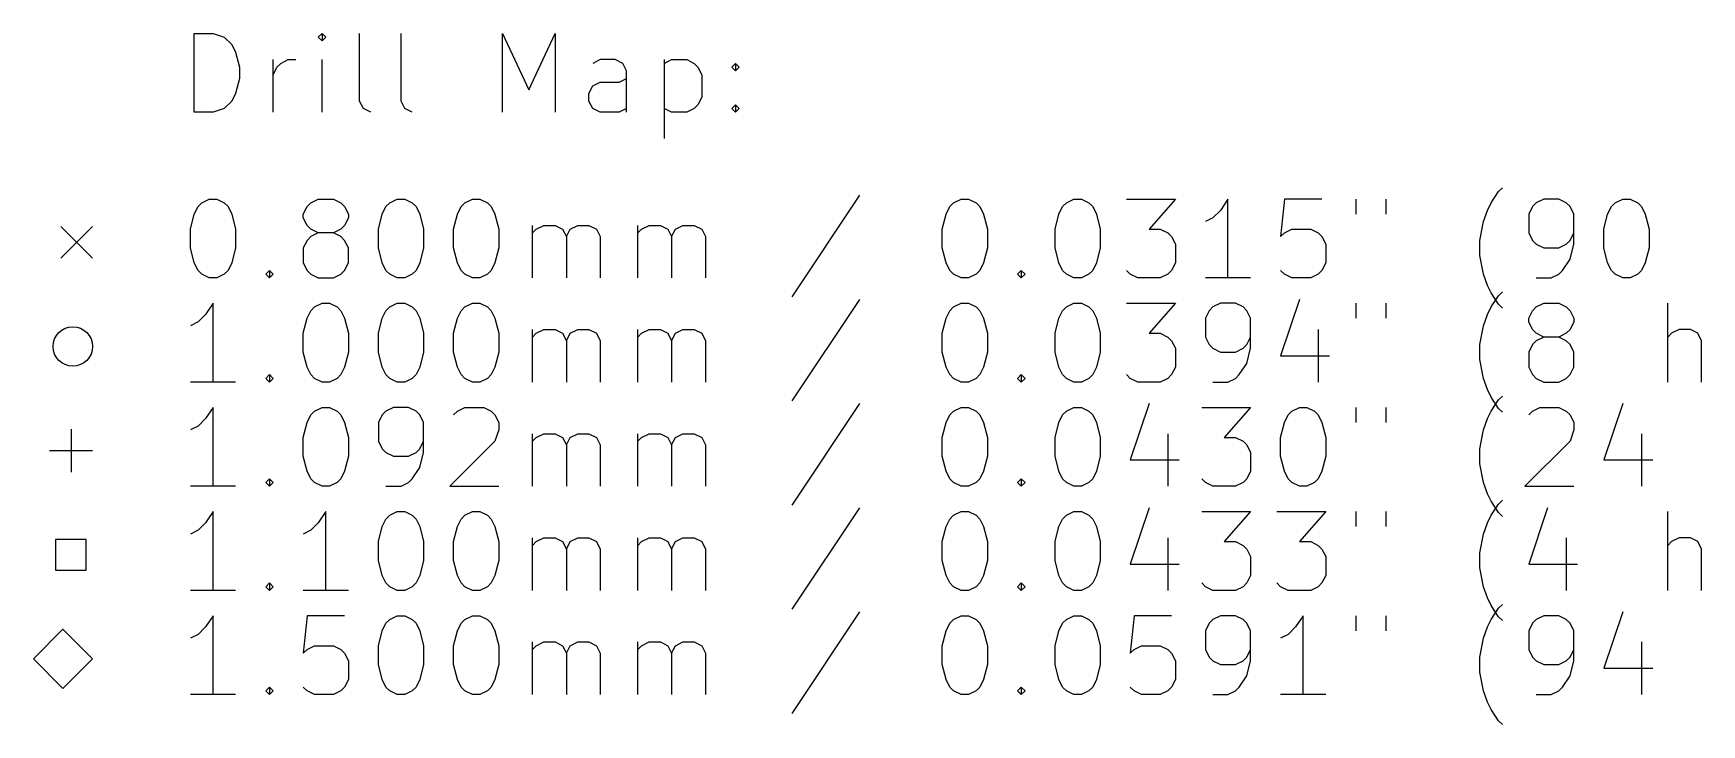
# Model space of a CAD drawing. Extents: x 52 to 383, y -191 to -68.
# Drawn here: x 52.14 to 94.4, y -191.11 to -173.59 of the extents above; entities that cross this region are included whole.
import ezdxf

# ---------------------------------------------------------------- set-up
doc = ezdxf.new("R2010")
doc.units = 0
doc.layers.add('BLACK', color=7, linetype='CONTINUOUS')

msp = doc.modelspace()

# ---------------------------------------------------------------- linework, layer by layer
at = {"layer": 'BLACK', "linetype": 'CONTINUOUS'}
for p, q in [((56.2135, -175.591), (56.2135, -173.591)), ((56.2135, -173.591), (56.6897, -173.591)), ((56.6897, -173.591), (56.9754, -173.686)), ((56.9754, -173.686), (57.1659, -173.877)), ((59.4516, -173.591), (59.3564, -173.686)), ((59.3564, -173.686), (59.4516, -173.782)), ((59.5469, -173.686), (59.4516, -173.591)), ((59.4516, -173.591), (59.4516, -173.782)), ((59.4516, -173.782), (59.5469, -173.686)), ((60.404, -175.306), (60.404, -173.591)), ((61.4516, -175.306), (61.4516, -173.591)), ((64.0231, -175.591), (64.0231, -173.591)), ((64.0231, -173.591), (64.6897, -175.02)), ((64.6897, -175.02), (65.3564, -173.591)), ((65.3564, -173.591), (65.3564, -175.591)), ((57.1659, -173.877), (57.2612, -174.067)), ((57.2612, -174.067), (57.3564, -174.448)), ((57.3564, -174.448), (57.3564, -174.734)), ((58.2135, -175.591), (58.2135, -174.258)), ((58.2135, -174.639), (58.3088, -174.448)), ((58.3088, -174.448), (58.404, -174.353)), ((58.404, -174.353), (58.5945, -174.258)), ((58.5945, -174.258), (58.785, -174.258)), ((59.4516, -175.591), (59.4516, -174.258)), ((66.4993, -174.258), (66.3088, -174.353)), ((66.8802, -174.258), (66.4993, -174.258)), ((67.0707, -174.353), (66.8802, -174.258)), ((67.1659, -174.544), (67.0707, -174.353)), ((67.1659, -175.591), (67.1659, -174.544)), ((68.1183, -174.258), (68.1183, -176.258)), ((68.1183, -174.353), (68.3088, -174.258)), ((68.3088, -174.258), (68.6897, -174.258)), ((68.6897, -174.258), (68.8802, -174.353)), ((68.8802, -174.353), (68.9754, -174.448)), ((68.9754, -174.448), (69.0707, -174.639)), ((69.8326, -174.448), (69.9278, -174.353)), ((69.9278, -174.544), (69.8326, -174.448)), ((69.9278, -174.353), (70.0231, -174.448)), ((69.9278, -174.353), (69.9278, -174.544)), ((70.0231, -174.448), (69.9278, -174.544)), ((57.3564, -174.734), (57.2612, -175.115)), ((66.2135, -175.115), (66.3088, -174.925)), ((66.3088, -174.925), (66.4993, -174.829)), ((66.4993, -174.829), (66.9754, -174.829)), ((66.9754, -174.829), (67.1659, -174.734)), ((69.0707, -174.639), (69.0707, -175.21)), ((57.1659, -175.306), (56.9754, -175.496)), ((57.2612, -175.115), (57.1659, -175.306)), ((60.4993, -175.496), (60.404, -175.306)), ((61.5469, -175.496), (61.4516, -175.306)), ((66.2135, -175.306), (66.2135, -175.115)), ((66.3088, -175.496), (66.2135, -175.306)), ((68.9754, -175.401), (68.8802, -175.496)), ((69.0707, -175.21), (68.9754, -175.401)), ((69.8326, -175.496), (69.9278, -175.401)), ((69.9278, -175.401), (70.0231, -175.496)), ((69.9278, -175.401), (69.9278, -175.591)), ((56.6897, -175.591), (56.2135, -175.591)), ((56.9754, -175.496), (56.6897, -175.591)), ((60.6897, -175.591), (60.4993, -175.496)), ((61.7373, -175.591), (61.5469, -175.496)), ((66.4993, -175.591), (66.3088, -175.496)), ((66.9754, -175.591), (66.4993, -175.591)), ((67.1659, -175.496), (66.9754, -175.591)), ((68.3088, -175.591), (68.1183, -175.496)), ((68.6897, -175.591), (68.3088, -175.591)), ((68.8802, -175.496), (68.6897, -175.591)), ((69.9278, -175.591), (69.8326, -175.496)), ((70.0231, -175.496), (69.9278, -175.591)), ((89.2612, -177.601), (89.3564, -177.506)), ((56.3088, -177.982), (56.404, -177.886)), ((56.404, -177.886), (56.5945, -177.791)), ((56.5945, -177.791), (56.785, -177.791)), ((56.785, -177.791), (56.9754, -177.886)), ((56.9754, -177.886), (57.0707, -177.982)), ((59.0707, -177.982), (59.1659, -177.886)), ((59.1659, -177.886), (59.3564, -177.791)), ((59.3564, -177.791), (59.7373, -177.791)), ((59.7373, -177.791), (59.9278, -177.886)), ((59.9278, -177.886), (60.0231, -177.982)), ((61.0707, -177.982), (61.1659, -177.886)), ((61.1659, -177.886), (61.3564, -177.791)), ((61.3564, -177.791), (61.5469, -177.791)), ((61.5469, -177.791), (61.7373, -177.886)), ((61.7373, -177.886), (61.8326, -177.982)), ((62.9754, -177.982), (63.0707, -177.886)), ((63.0707, -177.886), (63.2612, -177.791)), ((63.2612, -177.791), (63.4516, -177.791)), ((63.4516, -177.791), (63.6421, -177.886)), ((63.6421, -177.886), (63.7373, -177.982)), ((73.0707, -177.696), (71.3564, -180.267)), ((75.3564, -177.982), (75.4516, -177.886)), ((75.4516, -177.886), (75.6421, -177.791)), ((75.6421, -177.791), (75.8326, -177.791)), ((75.8326, -177.791), (76.0231, -177.886)), ((76.0231, -177.886), (76.1183, -177.982)), ((78.2135, -177.982), (78.3088, -177.886)), ((78.3088, -177.886), (78.4993, -177.791)), ((78.4993, -177.791), (78.6897, -177.791)), ((78.6897, -177.791), (78.8802, -177.886)), ((78.8802, -177.886), (78.9754, -177.982)), ((79.8326, -177.791), (81.0707, -177.791)), ((81.0707, -177.791), (80.404, -178.553)), ((82.404, -177.791), (82.2135, -178.077)), ((82.404, -179.791), (82.404, -177.791)), ((83.8326, -177.791), (83.7373, -178.744)), ((84.785, -177.791), (83.8326, -177.791)), ((85.6421, -177.791), (85.6421, -178.172)), ((86.404, -177.791), (86.404, -178.172)), ((88.9754, -178.077), (89.0707, -177.886)), ((89.0707, -177.886), (89.2612, -177.601)), ((90.2135, -177.886), (90.1183, -177.982)), ((90.404, -177.791), (90.2135, -177.886)), ((90.785, -177.791), (90.404, -177.791)), ((90.9754, -177.886), (90.785, -177.791)), ((91.0707, -177.982), (90.9754, -177.886)), ((92.1183, -177.982), (92.2135, -177.886)), ((92.2135, -177.886), (92.404, -177.791)), ((92.404, -177.791), (92.5945, -177.791)), ((92.5945, -177.791), (92.785, -177.886)), ((92.785, -177.886), (92.8802, -177.982)), ((56.1183, -178.553), (56.2135, -178.172)), ((56.2135, -178.172), (56.3088, -177.982)), ((57.0707, -177.982), (57.1659, -178.172)), ((57.1659, -178.172), (57.2612, -178.553)), ((58.9754, -178.172), (59.0707, -177.982)), ((58.9754, -178.267), (58.9754, -178.172)), ((59.0707, -178.458), (58.9754, -178.267)), ((60.0231, -177.982), (60.1183, -178.172)), ((60.1183, -178.267), (60.0231, -178.458)), ((60.1183, -178.172), (60.1183, -178.267)), ((60.8802, -178.553), (60.9754, -178.172)), ((60.9754, -178.172), (61.0707, -177.982)), ((61.8326, -177.982), (61.9278, -178.172)), ((61.9278, -178.172), (62.0231, -178.553)), ((62.785, -178.553), (62.8802, -178.172)), ((62.8802, -178.172), (62.9754, -177.982)), ((63.7373, -177.982), (63.8326, -178.172)), ((63.8326, -178.172), (63.9278, -178.553)), ((75.1659, -178.553), (75.2612, -178.172)), ((75.2612, -178.172), (75.3564, -177.982)), ((76.1183, -177.982), (76.2135, -178.172)), ((76.2135, -178.172), (76.3088, -178.553)), ((78.0231, -178.553), (78.1183, -178.172)), ((78.1183, -178.172), (78.2135, -177.982)), ((78.9754, -177.982), (79.0707, -178.172)), ((79.0707, -178.172), (79.1659, -178.553)), ((82.0231, -178.267), (81.8326, -178.363)), ((82.2135, -178.077), (82.0231, -178.267)), ((88.785, -178.839), (88.8802, -178.363)), ((88.8802, -178.363), (88.9754, -178.077)), ((90.1183, -177.982), (90.0231, -178.172)), ((90.0231, -178.172), (90.0231, -178.648)), ((91.1659, -178.172), (91.0707, -177.982)), ((91.1659, -178.934), (91.1659, -178.172)), ((91.9278, -178.553), (92.0231, -178.172)), ((92.0231, -178.172), (92.1183, -177.982)), ((92.8802, -177.982), (92.9754, -178.172)), ((92.9754, -178.172), (93.0707, -178.553)), ((52.8374, -178.486), (53.6373, -179.286)), ((53.6373, -178.486), (52.8374, -179.286)), ((56.1183, -179.029), (56.1183, -178.553)), ((57.2612, -178.553), (57.2612, -179.029)), ((59.1659, -178.553), (59.0707, -178.458)), ((59.1659, -178.744), (59.0707, -178.839)), ((59.3564, -178.648), (59.1659, -178.553)), ((59.3564, -178.648), (59.1659, -178.744)), ((59.7373, -178.648), (59.3564, -178.648)), ((59.9278, -178.553), (59.7373, -178.648)), ((59.9278, -178.744), (59.7373, -178.648)), ((60.0231, -178.458), (59.9278, -178.553)), ((60.0231, -178.839), (59.9278, -178.744)), ((60.8802, -179.029), (60.8802, -178.553)), ((62.0231, -178.553), (62.0231, -179.029)), ((62.785, -179.029), (62.785, -178.553)), ((63.9278, -178.553), (63.9278, -179.029)), ((64.785, -179.791), (64.785, -178.458)), ((64.785, -178.648), (64.8802, -178.553)), ((64.8802, -178.553), (65.0707, -178.458)), ((65.0707, -178.458), (65.3564, -178.458)), ((65.3564, -178.458), (65.5469, -178.553)), ((65.5469, -178.553), (65.6421, -178.744)), ((65.6421, -178.744), (65.7373, -178.553)), ((65.6421, -178.744), (65.6421, -179.791)), ((65.7373, -178.553), (65.9278, -178.458)), ((65.9278, -178.458), (66.2135, -178.458)), ((66.2135, -178.458), (66.404, -178.553)), ((66.404, -178.553), (66.4993, -178.744)), ((66.4993, -178.744), (66.4993, -179.791)), ((67.4516, -179.791), (67.4516, -178.458)), ((67.4516, -178.648), (67.5469, -178.553)), ((67.5469, -178.553), (67.7373, -178.458)), ((67.7373, -178.458), (68.0231, -178.458)), ((68.0231, -178.458), (68.2135, -178.553)), ((68.2135, -178.553), (68.3088, -178.744)), ((68.3088, -178.744), (68.404, -178.553)), ((68.3088, -178.744), (68.3088, -179.791)), ((68.404, -178.553), (68.5945, -178.458)), ((68.5945, -178.458), (68.8802, -178.458)), ((68.8802, -178.458), (69.0707, -178.553)), ((69.0707, -178.553), (69.1659, -178.744)), ((69.1659, -178.744), (69.1659, -179.791)), ((75.1659, -179.029), (75.1659, -178.553)), ((76.3088, -178.553), (76.3088, -179.029)), ((78.0231, -179.029), (78.0231, -178.553)), ((79.1659, -178.553), (79.1659, -179.029)), ((80.404, -178.553), (80.6897, -178.553)), ((80.6897, -178.553), (80.8802, -178.648)), ((80.8802, -178.648), (80.9754, -178.744)), ((80.9754, -178.744), (81.0707, -178.934)), ((83.7373, -178.744), (83.8326, -178.648)), ((83.8326, -178.648), (84.0231, -178.553)), ((84.0231, -178.553), (84.4993, -178.553)), ((84.4993, -178.553), (84.6897, -178.648)), ((84.6897, -178.648), (84.785, -178.744)), ((84.785, -178.744), (84.8802, -178.934)), ((90.0231, -178.648), (90.1183, -178.839)), ((91.0707, -178.839), (91.1659, -178.648)), ((91.9278, -179.029), (91.9278, -178.553)), ((93.0707, -178.553), (93.0707, -179.029)), ((56.2135, -179.41), (56.1183, -179.029)), ((57.2612, -179.029), (57.1659, -179.41)), ((59.0707, -178.839), (58.9754, -179.029)), ((58.9754, -179.029), (58.9754, -179.41)), ((60.1183, -179.029), (60.0231, -178.839)), ((60.1183, -179.41), (60.1183, -179.029)), ((60.9754, -179.41), (60.8802, -179.029)), ((62.0231, -179.029), (61.9278, -179.41)), ((62.8802, -179.41), (62.785, -179.029)), ((63.9278, -179.029), (63.8326, -179.41)), ((75.2612, -179.41), (75.1659, -179.029)), ((76.3088, -179.029), (76.2135, -179.41)), ((78.1183, -179.41), (78.0231, -179.029)), ((79.1659, -179.029), (79.0707, -179.41)), ((81.0707, -178.934), (81.0707, -179.41)), ((84.8802, -178.934), (84.8802, -179.41)), ((88.785, -179.22), (88.785, -178.839)), ((90.1183, -178.839), (90.2135, -178.934)), ((90.2135, -178.934), (90.404, -179.029)), ((90.404, -179.029), (90.785, -179.029)), ((90.785, -179.029), (90.9754, -178.934)), ((90.9754, -178.934), (91.0707, -178.839)), ((91.0707, -179.315), (91.1659, -178.934)), ((92.0231, -179.41), (91.9278, -179.029)), ((93.0707, -179.029), (92.9754, -179.41)), ((56.3088, -179.601), (56.2135, -179.41)), ((56.404, -179.696), (56.3088, -179.601)), ((57.0707, -179.601), (56.9754, -179.696)), ((57.1659, -179.41), (57.0707, -179.601)), ((58.0231, -179.696), (58.1183, -179.601)), ((58.1183, -179.601), (58.2135, -179.696)), ((58.1183, -179.601), (58.1183, -179.791)), ((58.9754, -179.41), (59.0707, -179.601)), ((59.0707, -179.601), (59.1659, -179.696)), ((59.9278, -179.696), (60.0231, -179.601)), ((60.0231, -179.601), (60.1183, -179.41)), ((61.0707, -179.601), (60.9754, -179.41)), ((61.1659, -179.696), (61.0707, -179.601)), ((61.8326, -179.601), (61.7373, -179.696)), ((61.9278, -179.41), (61.8326, -179.601)), ((62.9754, -179.601), (62.8802, -179.41)), ((63.0707, -179.696), (62.9754, -179.601)), ((63.7373, -179.601), (63.6421, -179.696)), ((63.8326, -179.41), (63.7373, -179.601)), ((75.3564, -179.601), (75.2612, -179.41)), ((75.4516, -179.696), (75.3564, -179.601)), ((76.1183, -179.601), (76.0231, -179.696)), ((76.2135, -179.41), (76.1183, -179.601)), ((77.0707, -179.696), (77.1659, -179.601)), ((77.1659, -179.601), (77.2612, -179.696)), ((77.1659, -179.601), (77.1659, -179.791)), ((78.2135, -179.601), (78.1183, -179.41)), ((78.3088, -179.696), (78.2135, -179.601)), ((78.9754, -179.601), (78.8802, -179.696)), ((79.0707, -179.41), (78.9754, -179.601)), ((79.9278, -179.696), (79.8326, -179.601)), ((80.9754, -179.601), (80.8802, -179.696)), ((81.0707, -179.41), (80.9754, -179.601)), ((83.8326, -179.696), (83.7373, -179.601)), ((84.785, -179.601), (84.6897, -179.696)), ((84.8802, -179.41), (84.785, -179.601)), ((88.8802, -179.696), (88.785, -179.22)), ((90.785, -179.696), (90.8802, -179.601)), ((90.8802, -179.601), (91.0707, -179.315)), ((92.1183, -179.601), (92.0231, -179.41)), ((92.2135, -179.696), (92.1183, -179.601)), ((92.8802, -179.601), (92.785, -179.696)), ((92.9754, -179.41), (92.8802, -179.601)), ((56.5945, -179.791), (56.404, -179.696)), ((56.785, -179.791), (56.5945, -179.791)), ((56.9754, -179.696), (56.785, -179.791)), ((58.1183, -179.791), (58.0231, -179.696)), ((58.2135, -179.696), (58.1183, -179.791)), ((59.1659, -179.696), (59.3564, -179.791)), ((59.3564, -179.791), (59.7373, -179.791)), ((59.7373, -179.791), (59.9278, -179.696)), ((61.3564, -179.791), (61.1659, -179.696)), ((61.5469, -179.791), (61.3564, -179.791)), ((61.7373, -179.696), (61.5469, -179.791)), ((63.2612, -179.791), (63.0707, -179.696)), ((63.4516, -179.791), (63.2612, -179.791)), ((63.6421, -179.696), (63.4516, -179.791)), ((75.6421, -179.791), (75.4516, -179.696)), ((75.8326, -179.791), (75.6421, -179.791)), ((76.0231, -179.696), (75.8326, -179.791)), ((77.1659, -179.791), (77.0707, -179.696)), ((77.2612, -179.696), (77.1659, -179.791)), ((78.4993, -179.791), (78.3088, -179.696)), ((78.6897, -179.791), (78.4993, -179.791)), ((78.8802, -179.696), (78.6897, -179.791)), ((80.1183, -179.791), (79.9278, -179.696)), ((80.6897, -179.791), (80.1183, -179.791)), ((80.8802, -179.696), (80.6897, -179.791)), ((82.9754, -179.791), (81.8326, -179.791)), ((84.0231, -179.791), (83.8326, -179.696)), ((84.4993, -179.791), (84.0231, -179.791)), ((84.6897, -179.696), (84.4993, -179.791)), ((88.9754, -179.982), (88.8802, -179.696)), ((89.0707, -180.172), (88.9754, -179.982)), ((90.2135, -179.791), (90.5945, -179.791)), ((90.5945, -179.791), (90.785, -179.696)), ((92.404, -179.791), (92.2135, -179.696)), ((92.5945, -179.791), (92.404, -179.791)), ((92.785, -179.696), (92.5945, -179.791)), ((56.6897, -180.431), (56.4993, -180.717)), ((56.6897, -182.431), (56.6897, -180.431)), ((59.2612, -180.526), (59.4516, -180.431)), ((59.4516, -180.431), (59.6421, -180.431)), ((59.6421, -180.431), (59.8326, -180.526)), ((61.1659, -180.526), (61.3564, -180.431)), ((61.3564, -180.431), (61.5469, -180.431)), ((61.5469, -180.431), (61.7373, -180.526)), ((63.0707, -180.526), (63.2612, -180.431)), ((63.2612, -180.431), (63.4516, -180.431)), ((63.4516, -180.431), (63.6421, -180.526)), ((73.0707, -180.336), (71.3564, -182.907)), ((75.4516, -180.526), (75.6421, -180.431)), ((75.6421, -180.431), (75.8326, -180.431)), ((75.8326, -180.431), (76.0231, -180.526)), ((78.3088, -180.526), (78.4993, -180.431)), ((78.4993, -180.431), (78.6897, -180.431)), ((78.6897, -180.431), (78.8802, -180.526)), ((79.8326, -180.431), (81.0707, -180.431)), ((81.0707, -180.431), (80.404, -181.193)), ((82.2135, -180.431), (82.0231, -180.526)), ((82.5945, -180.431), (82.2135, -180.431)), ((82.785, -180.526), (82.5945, -180.431)), ((84.2135, -180.336), (83.7373, -181.765)), ((85.6421, -180.431), (85.6421, -180.812)), ((86.404, -180.431), (86.404, -180.812)), ((89.2612, -180.458), (89.0707, -180.172)), ((89.0707, -180.526), (89.2612, -180.241)), ((89.2612, -180.241), (89.3564, -180.146)), ((89.3564, -180.553), (89.2612, -180.458)), ((90.2135, -180.526), (90.404, -180.431)), ((90.404, -180.431), (90.785, -180.431)), ((90.785, -180.431), (90.9754, -180.526)), ((93.5469, -182.431), (93.5469, -180.431)), ((56.4993, -180.717), (56.3088, -180.907)), ((58.9754, -181.193), (59.0707, -180.812)), ((59.0707, -180.812), (59.1659, -180.622)), ((59.1659, -180.622), (59.2612, -180.526)), ((59.8326, -180.526), (59.9278, -180.622)), ((59.9278, -180.622), (60.0231, -180.812)), ((60.0231, -180.812), (60.1183, -181.193)), ((60.8802, -181.193), (60.9754, -180.812)), ((60.9754, -180.812), (61.0707, -180.622)), ((61.0707, -180.622), (61.1659, -180.526)), ((61.7373, -180.526), (61.8326, -180.622)), ((61.8326, -180.622), (61.9278, -180.812)), ((61.9278, -180.812), (62.0231, -181.193)), ((62.785, -181.193), (62.8802, -180.812)), ((62.8802, -180.812), (62.9754, -180.622)), ((62.9754, -180.622), (63.0707, -180.526)), ((63.6421, -180.526), (63.7373, -180.622)), ((63.7373, -180.622), (63.8326, -180.812)), ((63.8326, -180.812), (63.9278, -181.193)), ((75.1659, -181.193), (75.2612, -180.812)), ((75.2612, -180.812), (75.3564, -180.622)), ((75.3564, -180.622), (75.4516, -180.526)), ((76.0231, -180.526), (76.1183, -180.622)), ((76.1183, -180.622), (76.2135, -180.812)), ((76.2135, -180.812), (76.3088, -181.193)), ((78.0231, -181.193), (78.1183, -180.812)), ((78.1183, -180.812), (78.2135, -180.622)), ((78.2135, -180.622), (78.3088, -180.526)), ((78.8802, -180.526), (78.9754, -180.622)), ((78.9754, -180.622), (79.0707, -180.812)), ((79.0707, -180.812), (79.1659, -181.193)), ((81.9278, -180.622), (81.8326, -180.812)), ((81.8326, -180.812), (81.8326, -181.288)), ((82.0231, -180.526), (81.9278, -180.622)), ((82.8802, -180.622), (82.785, -180.526)), ((82.9754, -180.812), (82.8802, -180.622)), ((82.9754, -181.574), (82.9754, -180.812)), ((88.8802, -181.003), (88.9754, -180.717)), ((88.9754, -180.717), (89.0707, -180.526)), ((90.0231, -180.812), (90.1183, -180.622)), ((90.0231, -180.907), (90.0231, -180.812)), ((90.1183, -180.622), (90.2135, -180.526)), ((90.9754, -180.526), (91.0707, -180.622)), ((91.0707, -180.622), (91.1659, -180.812)), ((91.1659, -180.812), (91.1659, -180.907)), ((56.3088, -180.907), (56.1183, -181.003)), ((58.9754, -181.669), (58.9754, -181.193)), ((60.1183, -181.193), (60.1183, -181.669)), ((60.8802, -181.669), (60.8802, -181.193)), ((62.0231, -181.193), (62.0231, -181.669)), ((62.785, -181.669), (62.785, -181.193)), ((63.9278, -181.193), (63.9278, -181.669)), ((64.785, -182.431), (64.785, -181.098)), ((64.785, -181.288), (64.8802, -181.193)), ((64.8802, -181.193), (65.0707, -181.098)), ((65.0707, -181.098), (65.3564, -181.098)), ((65.3564, -181.098), (65.5469, -181.193)), ((65.5469, -181.193), (65.6421, -181.384)), ((65.6421, -181.384), (65.7373, -181.193)), ((65.7373, -181.193), (65.9278, -181.098)), ((65.9278, -181.098), (66.2135, -181.098)), ((66.2135, -181.098), (66.404, -181.193)), ((66.404, -181.193), (66.4993, -181.384)), ((67.4516, -182.431), (67.4516, -181.098)), ((67.4516, -181.288), (67.5469, -181.193)), ((67.5469, -181.193), (67.7373, -181.098)), ((67.7373, -181.098), (68.0231, -181.098)), ((68.0231, -181.098), (68.2135, -181.193)), ((68.2135, -181.193), (68.3088, -181.384)), ((68.3088, -181.384), (68.404, -181.193)), ((68.404, -181.193), (68.5945, -181.098)), ((68.5945, -181.098), (68.8802, -181.098)), ((68.8802, -181.098), (69.0707, -181.193)), ((69.0707, -181.193), (69.1659, -181.384)), ((75.1659, -181.669), (75.1659, -181.193)), ((76.3088, -181.193), (76.3088, -181.669)), ((78.0231, -181.669), (78.0231, -181.193)), ((79.1659, -181.193), (79.1659, -181.669)), ((80.404, -181.193), (80.6897, -181.193)), ((80.6897, -181.193), (80.8802, -181.288)), ((80.8802, -181.288), (80.9754, -181.384)), ((81.8326, -181.288), (81.9278, -181.479)), ((82.8802, -181.479), (82.9754, -181.288)), ((84.6897, -181.098), (84.6897, -182.431)), ((88.785, -181.479), (88.8802, -181.003)), ((90.1183, -181.098), (90.0231, -180.907)), ((90.2135, -181.193), (90.1183, -181.098)), ((90.404, -181.288), (90.2135, -181.193)), ((90.404, -181.288), (90.2135, -181.384)), ((90.785, -181.288), (90.404, -181.288)), ((90.9754, -181.193), (90.785, -181.288)), ((90.9754, -181.384), (90.785, -181.288)), ((91.0707, -181.098), (90.9754, -181.193)), ((91.1659, -180.907), (91.0707, -181.098)), ((93.6421, -181.193), (93.5469, -181.288)), ((93.8326, -181.098), (93.6421, -181.193)), ((94.1183, -181.098), (93.8326, -181.098)), ((94.3088, -181.193), (94.1183, -181.098)), ((94.404, -181.384), (94.3088, -181.193)), ((59.0707, -182.05), (58.9754, -181.669)), ((60.1183, -181.669), (60.0231, -182.05)), ((60.9754, -182.05), (60.8802, -181.669)), ((62.0231, -181.669), (61.9278, -182.05)), ((62.8802, -182.05), (62.785, -181.669)), ((63.9278, -181.669), (63.8326, -182.05)), ((65.6421, -181.384), (65.6421, -182.431)), ((66.4993, -181.384), (66.4993, -182.431)), ((68.3088, -181.384), (68.3088, -182.431)), ((69.1659, -181.384), (69.1659, -182.431)), ((75.2612, -182.05), (75.1659, -181.669)), ((76.3088, -181.669), (76.2135, -182.05)), ((78.1183, -182.05), (78.0231, -181.669)), ((79.1659, -181.669), (79.0707, -182.05)), ((80.9754, -181.384), (81.0707, -181.574)), ((81.0707, -181.574), (81.0707, -182.05)), ((81.9278, -181.479), (82.0231, -181.574)), ((82.0231, -181.574), (82.2135, -181.669)), ((82.2135, -181.669), (82.5945, -181.669)), ((82.5945, -181.669), (82.785, -181.574)), ((82.785, -181.574), (82.8802, -181.479)), ((82.8802, -181.955), (82.9754, -181.574)), ((88.785, -181.86), (88.785, -181.479)), ((90.1183, -181.479), (90.0231, -181.669)), ((90.0231, -181.669), (90.0231, -182.05)), ((90.2135, -181.384), (90.1183, -181.479)), ((91.0707, -181.479), (90.9754, -181.384)), ((91.1659, -181.669), (91.0707, -181.479)), ((91.1659, -182.05), (91.1659, -181.669)), ((94.404, -182.431), (94.404, -181.384)), ((59.1659, -182.241), (59.0707, -182.05)), ((60.0231, -182.05), (59.9278, -182.241)), ((61.0707, -182.241), (60.9754, -182.05)), ((61.9278, -182.05), (61.8326, -182.241)), ((62.9754, -182.241), (62.8802, -182.05)), ((63.8326, -182.05), (63.7373, -182.241)), ((75.3564, -182.241), (75.2612, -182.05)), ((76.2135, -182.05), (76.1183, -182.241)), ((78.2135, -182.241), (78.1183, -182.05)), ((79.0707, -182.05), (78.9754, -182.241)), ((81.0707, -182.05), (80.9754, -182.241)), ((82.6897, -182.241), (82.8802, -181.955)), ((83.7373, -181.765), (84.9754, -181.765)), ((88.8802, -182.336), (88.785, -181.86)), ((90.0231, -182.05), (90.1183, -182.241)), ((91.0707, -182.241), (91.1659, -182.05)), ((57.2612, -182.431), (56.1183, -182.431)), ((58.0231, -182.336), (58.1183, -182.241)), ((58.1183, -182.431), (58.0231, -182.336)), ((58.1183, -182.241), (58.2135, -182.336)), ((58.1183, -182.241), (58.1183, -182.431)), ((58.2135, -182.336), (58.1183, -182.431)), ((59.2612, -182.336), (59.1659, -182.241)), ((59.4516, -182.431), (59.2612, -182.336)), ((59.6421, -182.431), (59.4516, -182.431)), ((59.8326, -182.336), (59.6421, -182.431)), ((59.9278, -182.241), (59.8326, -182.336)), ((61.1659, -182.336), (61.0707, -182.241)), ((61.3564, -182.431), (61.1659, -182.336)), ((61.5469, -182.431), (61.3564, -182.431)), ((61.7373, -182.336), (61.5469, -182.431)), ((61.8326, -182.241), (61.7373, -182.336)), ((63.0707, -182.336), (62.9754, -182.241)), ((63.2612, -182.431), (63.0707, -182.336)), ((63.4516, -182.431), (63.2612, -182.431)), ((63.6421, -182.336), (63.4516, -182.431)), ((63.7373, -182.241), (63.6421, -182.336)), ((75.4516, -182.336), (75.3564, -182.241)), ((75.6421, -182.431), (75.4516, -182.336)), ((75.8326, -182.431), (75.6421, -182.431)), ((76.0231, -182.336), (75.8326, -182.431)), ((76.1183, -182.241), (76.0231, -182.336)), ((77.0707, -182.336), (77.1659, -182.241)), ((77.1659, -182.431), (77.0707, -182.336)), ((77.1659, -182.241), (77.2612, -182.336)), ((77.1659, -182.241), (77.1659, -182.431)), ((77.2612, -182.336), (77.1659, -182.431)), ((78.3088, -182.336), (78.2135, -182.241)), ((78.4993, -182.431), (78.3088, -182.336)), ((78.6897, -182.431), (78.4993, -182.431)), ((78.8802, -182.336), (78.6897, -182.431)), ((78.9754, -182.241), (78.8802, -182.336)), ((79.9278, -182.336), (79.8326, -182.241)), ((80.1183, -182.431), (79.9278, -182.336)), ((80.6897, -182.431), (80.1183, -182.431)), ((80.8802, -182.336), (80.6897, -182.431)), ((80.9754, -182.241), (80.8802, -182.336)), ((82.0231, -182.431), (82.404, -182.431)), ((82.404, -182.431), (82.5945, -182.336)), ((82.5945, -182.336), (82.6897, -182.241)), ((88.9754, -182.622), (88.8802, -182.336)), ((90.1183, -182.241), (90.2135, -182.336)), ((90.2135, -182.336), (90.404, -182.431)), ((90.404, -182.431), (90.785, -182.431)), ((90.785, -182.431), (90.9754, -182.336)), ((90.9754, -182.336), (91.0707, -182.241)), ((73.0707, -182.976), (71.3564, -185.547)), ((80.404, -182.976), (79.9278, -184.405)), ((89.0707, -182.812), (88.9754, -182.622)), ((89.2612, -183.098), (89.0707, -182.812)), ((89.0707, -183.166), (89.2612, -182.881)), ((89.2612, -182.881), (89.3564, -182.786)), ((92.404, -182.976), (91.9278, -184.405)), ((56.4993, -183.357), (56.3088, -183.547)), ((56.6897, -183.071), (56.4993, -183.357)), ((56.6897, -185.071), (56.6897, -183.071)), ((59.0707, -183.452), (59.1659, -183.262)), ((59.1659, -183.262), (59.2612, -183.166)), ((59.2612, -183.166), (59.4516, -183.071)), ((59.4516, -183.071), (59.6421, -183.071)), ((59.6421, -183.071), (59.8326, -183.166)), ((59.8326, -183.166), (59.9278, -183.262)), ((59.9278, -183.262), (60.0231, -183.452)), ((60.9754, -183.262), (60.8802, -183.452)), ((61.0707, -183.166), (60.9754, -183.262)), ((61.2612, -183.071), (61.0707, -183.166)), ((61.6421, -183.071), (61.2612, -183.071)), ((61.8326, -183.166), (61.6421, -183.071)), ((61.9278, -183.262), (61.8326, -183.166)), ((62.0231, -183.452), (61.9278, -183.262)), ((62.785, -183.262), (62.8802, -183.166)), ((62.8802, -183.166), (63.0707, -183.071)), ((63.0707, -183.071), (63.5469, -183.071)), ((63.5469, -183.071), (63.7373, -183.166)), ((63.7373, -183.166), (63.8326, -183.262)), ((63.8326, -183.262), (63.9278, -183.452)), ((75.2612, -183.452), (75.3564, -183.262)), ((75.3564, -183.262), (75.4516, -183.166)), ((75.4516, -183.166), (75.6421, -183.071)), ((75.6421, -183.071), (75.8326, -183.071)), ((75.8326, -183.071), (76.0231, -183.166)), ((76.0231, -183.166), (76.1183, -183.262)), ((76.1183, -183.262), (76.2135, -183.452)), ((78.1183, -183.452), (78.2135, -183.262)), ((78.2135, -183.262), (78.3088, -183.166)), ((78.3088, -183.166), (78.4993, -183.071)), ((78.4993, -183.071), (78.6897, -183.071)), ((78.6897, -183.071), (78.8802, -183.166)), ((78.8802, -183.166), (78.9754, -183.262)), ((78.9754, -183.262), (79.0707, -183.452)), ((81.7373, -183.071), (82.9754, -183.071)), ((82.9754, -183.071), (82.3088, -183.833)), ((83.8326, -183.452), (83.9278, -183.262)), ((83.9278, -183.262), (84.0231, -183.166)), ((84.0231, -183.166), (84.2135, -183.071)), ((84.2135, -183.071), (84.404, -183.071)), ((84.404, -183.071), (84.5945, -183.166)), ((84.5945, -183.166), (84.6897, -183.262)), ((84.6897, -183.262), (84.785, -183.452)), ((85.6421, -183.071), (85.6421, -183.452)), ((86.404, -183.071), (86.404, -183.452)), ((88.8802, -183.643), (88.9754, -183.357)), ((88.9754, -183.357), (89.0707, -183.166)), ((89.3564, -183.193), (89.2612, -183.098)), ((90.0231, -183.262), (90.1183, -183.166)), ((90.1183, -183.166), (90.3088, -183.071)), ((90.3088, -183.071), (90.785, -183.071)), ((90.785, -183.071), (90.9754, -183.166)), ((90.9754, -183.166), (91.0707, -183.262)), ((91.0707, -183.262), (91.1659, -183.452)), ((53.0912, -183.62), (53.0912, -184.713)), ((56.3088, -183.547), (56.1183, -183.643)), ((58.9754, -183.833), (59.0707, -183.452)), ((58.9754, -184.309), (58.9754, -183.833)), ((60.0231, -183.452), (60.1183, -183.833)), ((60.1183, -183.833), (60.1183, -184.309)), ((60.8802, -183.452), (60.8802, -183.928)), ((62.0231, -184.214), (62.0231, -183.452)), ((63.9278, -183.643), (63.8326, -183.928)), ((63.9278, -183.452), (63.9278, -183.643)), ((64.785, -185.071), (64.785, -183.738)), ((64.785, -183.928), (64.8802, -183.833)), ((64.8802, -183.833), (65.0707, -183.738)), ((65.0707, -183.738), (65.3564, -183.738)), ((65.3564, -183.738), (65.5469, -183.833)), ((65.5469, -183.833), (65.6421, -184.024)), ((65.6421, -184.024), (65.7373, -183.833)), ((65.7373, -183.833), (65.9278, -183.738)), ((65.9278, -183.738), (66.2135, -183.738)), ((66.2135, -183.738), (66.404, -183.833)), ((66.404, -183.833), (66.4993, -184.024)), ((67.4516, -185.071), (67.4516, -183.738)), ((67.4516, -183.928), (67.5469, -183.833)), ((67.5469, -183.833), (67.7373, -183.738)), ((67.7373, -183.738), (68.0231, -183.738)), ((68.0231, -183.738), (68.2135, -183.833)), ((68.2135, -183.833), (68.3088, -184.024)), ((68.3088, -184.024), (68.404, -183.833)), ((68.404, -183.833), (68.5945, -183.738)), ((68.5945, -183.738), (68.8802, -183.738)), ((68.8802, -183.738), (69.0707, -183.833)), ((69.0707, -183.833), (69.1659, -184.024)), ((75.1659, -183.833), (75.2612, -183.452)), ((75.1659, -184.309), (75.1659, -183.833)), ((76.2135, -183.452), (76.3088, -183.833)), ((76.3088, -183.833), (76.3088, -184.309)), ((78.0231, -183.833), (78.1183, -183.452)), ((78.0231, -184.309), (78.0231, -183.833)), ((79.0707, -183.452), (79.1659, -183.833)), ((79.1659, -183.833), (79.1659, -184.309)), ((80.8802, -183.738), (80.8802, -185.071)), ((82.3088, -183.833), (82.5945, -183.833)), ((82.5945, -183.833), (82.785, -183.928)), ((83.7373, -183.833), (83.8326, -183.452)), ((83.7373, -184.309), (83.7373, -183.833)), ((84.785, -183.452), (84.8802, -183.833)), ((84.8802, -183.833), (84.8802, -184.309)), ((88.785, -184.119), (88.8802, -183.643)), ((91.1659, -183.643), (91.0707, -183.928)), ((91.1659, -183.452), (91.1659, -183.643)), ((92.8802, -183.738), (92.8802, -185.071)), ((52.5451, -184.166), (53.6373, -184.166)), ((60.8802, -183.928), (60.9754, -184.119)), ((60.9754, -184.119), (61.0707, -184.214)), ((61.0707, -184.214), (61.2612, -184.309)), ((61.6421, -184.309), (61.8326, -184.214)), ((61.8326, -184.214), (61.9278, -184.119)), ((61.9278, -184.119), (62.0231, -183.928)), ((61.9278, -184.595), (62.0231, -184.214)), ((63.8326, -183.928), (62.6897, -185.071)), ((65.6421, -184.024), (65.6421, -185.071)), ((66.4993, -184.024), (66.4993, -185.071)), ((68.3088, -184.024), (68.3088, -185.071)), ((69.1659, -184.024), (69.1659, -185.071)), ((82.785, -183.928), (82.8802, -184.024)), ((82.8802, -184.024), (82.9754, -184.214)), ((82.9754, -184.214), (82.9754, -184.69)), ((88.785, -184.5), (88.785, -184.119)), ((91.0707, -183.928), (89.9278, -185.071)), ((59.0707, -184.69), (58.9754, -184.309)), ((59.1659, -184.881), (59.0707, -184.69)), ((60.0231, -184.69), (59.9278, -184.881)), ((60.1183, -184.309), (60.0231, -184.69)), ((61.2612, -184.309), (61.6421, -184.309)), ((61.7373, -184.881), (61.9278, -184.595)), ((75.2612, -184.69), (75.1659, -184.309)), ((75.3564, -184.881), (75.2612, -184.69)), ((76.2135, -184.69), (76.1183, -184.881)), ((76.3088, -184.309), (76.2135, -184.69)), ((78.1183, -184.69), (78.0231, -184.309)), ((78.2135, -184.881), (78.1183, -184.69)), ((79.0707, -184.69), (78.9754, -184.881)), ((79.1659, -184.309), (79.0707, -184.69)), ((79.9278, -184.405), (81.1659, -184.405)), ((82.9754, -184.69), (82.8802, -184.881)), ((83.8326, -184.69), (83.7373, -184.309)), ((83.9278, -184.881), (83.8326, -184.69)), ((84.785, -184.69), (84.6897, -184.881)), ((84.8802, -184.309), (84.785, -184.69)), ((88.8802, -184.976), (88.785, -184.5)), ((91.9278, -184.405), (93.1659, -184.405)), ((57.2612, -185.071), (56.1183, -185.071)), ((58.0231, -184.976), (58.1183, -184.881)), ((58.1183, -185.071), (58.0231, -184.976)), ((58.1183, -184.881), (58.2135, -184.976)), ((58.1183, -184.881), (58.1183, -185.071)), ((58.2135, -184.976), (58.1183, -185.071)), ((59.2612, -184.976), (59.1659, -184.881)), ((59.4516, -185.071), (59.2612, -184.976)), ((59.6421, -185.071), (59.4516, -185.071)), ((59.8326, -184.976), (59.6421, -185.071)), ((59.9278, -184.881), (59.8326, -184.976)), ((61.0707, -185.071), (61.4516, -185.071)), ((61.4516, -185.071), (61.6421, -184.976)), ((61.6421, -184.976), (61.7373, -184.881)), ((62.6897, -185.071), (63.9278, -185.071)), ((75.4516, -184.976), (75.3564, -184.881)), ((75.6421, -185.071), (75.4516, -184.976)), ((75.8326, -185.071), (75.6421, -185.071)), ((76.0231, -184.976), (75.8326, -185.071)), ((76.1183, -184.881), (76.0231, -184.976)), ((77.0707, -184.976), (77.1659, -184.881)), ((77.1659, -185.071), (77.0707, -184.976)), ((77.1659, -184.881), (77.2612, -184.976)), ((77.1659, -184.881), (77.1659, -185.071)), ((77.2612, -184.976), (77.1659, -185.071)), ((78.3088, -184.976), (78.2135, -184.881)), ((78.4993, -185.071), (78.3088, -184.976)), ((78.6897, -185.071), (78.4993, -185.071)), ((78.8802, -184.976), (78.6897, -185.071)), ((78.9754, -184.881), (78.8802, -184.976)), ((81.8326, -184.976), (81.7373, -184.881)), ((82.0231, -185.071), (81.8326, -184.976)), ((82.5945, -185.071), (82.0231, -185.071)), ((82.785, -184.976), (82.5945, -185.071)), ((82.8802, -184.881), (82.785, -184.976)), ((84.0231, -184.976), (83.9278, -184.881)), ((84.2135, -185.071), (84.0231, -184.976)), ((84.404, -185.071), (84.2135, -185.071)), ((84.5945, -184.976), (84.404, -185.071)), ((84.6897, -184.881), (84.5945, -184.976)), ((88.9754, -185.262), (88.8802, -184.976)), ((89.9278, -185.071), (91.1659, -185.071)), ((89.0707, -185.452), (88.9754, -185.262)), ((89.2612, -185.738), (89.0707, -185.452)), ((89.0707, -185.806), (89.2612, -185.521)), ((89.2612, -185.521), (89.3564, -185.426)), ((56.6897, -185.711), (56.4993, -185.997)), ((56.6897, -187.711), (56.6897, -185.711)), ((59.5469, -185.711), (59.3564, -185.997)), ((59.5469, -187.711), (59.5469, -185.711)), ((60.9754, -186.092), (61.0707, -185.902)), ((61.0707, -185.902), (61.1659, -185.806)), ((61.1659, -185.806), (61.3564, -185.711)), ((61.3564, -185.711), (61.5469, -185.711)), ((61.5469, -185.711), (61.7373, -185.806)), ((61.7373, -185.806), (61.8326, -185.902)), ((61.8326, -185.902), (61.9278, -186.092)), ((62.8802, -186.092), (62.9754, -185.902)), ((62.9754, -185.902), (63.0707, -185.806)), ((63.0707, -185.806), (63.2612, -185.711)), ((63.2612, -185.711), (63.4516, -185.711)), ((63.4516, -185.711), (63.6421, -185.806)), ((63.6421, -185.806), (63.7373, -185.902)), ((63.7373, -185.902), (63.8326, -186.092)), ((73.0707, -185.616), (71.3564, -188.187)), ((75.2612, -186.092), (75.3564, -185.902)), ((75.3564, -185.902), (75.4516, -185.806)), ((75.4516, -185.806), (75.6421, -185.711)), ((75.6421, -185.711), (75.8326, -185.711)), ((75.8326, -185.711), (76.0231, -185.806)), ((76.0231, -185.806), (76.1183, -185.902)), ((76.1183, -185.902), (76.2135, -186.092)), ((78.1183, -186.092), (78.2135, -185.902)), ((78.2135, -185.902), (78.3088, -185.806)), ((78.3088, -185.806), (78.4993, -185.711)), ((78.4993, -185.711), (78.6897, -185.711)), ((78.6897, -185.711), (78.8802, -185.806)), ((78.8802, -185.806), (78.9754, -185.902)), ((78.9754, -185.902), (79.0707, -186.092)), ((80.404, -185.616), (79.9278, -187.045)), ((81.7373, -185.711), (82.9754, -185.711)), ((82.9754, -185.711), (82.3088, -186.473)), ((83.6421, -185.711), (84.8802, -185.711)), ((84.8802, -185.711), (84.2135, -186.473)), ((85.6421, -185.711), (85.6421, -186.092)), ((86.404, -185.711), (86.404, -186.092)), ((88.9754, -185.997), (89.0707, -185.806)), ((89.3564, -185.833), (89.2612, -185.738)), ((90.4993, -185.616), (90.0231, -187.045)), ((93.5469, -187.711), (93.5469, -185.711)), ((56.3088, -186.187), (56.1183, -186.283)), ((56.4993, -185.997), (56.3088, -186.187)), ((59.1659, -186.187), (58.9754, -186.283)), ((59.3564, -185.997), (59.1659, -186.187)), ((60.8802, -186.473), (60.9754, -186.092)), ((61.9278, -186.092), (62.0231, -186.473)), ((62.785, -186.473), (62.8802, -186.092)), ((63.8326, -186.092), (63.9278, -186.473)), ((64.785, -187.711), (64.785, -186.378)), ((64.8802, -186.473), (65.0707, -186.378)), ((65.0707, -186.378), (65.3564, -186.378)), ((65.3564, -186.378), (65.5469, -186.473)), ((65.7373, -186.473), (65.9278, -186.378)), ((65.9278, -186.378), (66.2135, -186.378)), ((66.2135, -186.378), (66.404, -186.473)), ((67.4516, -187.711), (67.4516, -186.378)), ((67.5469, -186.473), (67.7373, -186.378)), ((67.7373, -186.378), (68.0231, -186.378)), ((68.0231, -186.378), (68.2135, -186.473)), ((68.404, -186.473), (68.5945, -186.378)), ((68.5945, -186.378), (68.8802, -186.378)), ((68.8802, -186.378), (69.0707, -186.473)), ((75.1659, -186.473), (75.2612, -186.092)), ((76.2135, -186.092), (76.3088, -186.473)), ((78.0231, -186.473), (78.1183, -186.092)), ((79.0707, -186.092), (79.1659, -186.473)), ((80.8802, -186.378), (80.8802, -187.711)), ((88.785, -186.759), (88.8802, -186.283)), ((88.8802, -186.283), (88.9754, -185.997)), ((90.9754, -186.378), (90.9754, -187.711)), ((93.8326, -186.378), (93.6421, -186.473)), ((94.1183, -186.378), (93.8326, -186.378)), ((94.3088, -186.473), (94.1183, -186.378)), ((53.4763, -186.418), (52.6984, -186.418)), ((52.6984, -186.418), (52.6984, -187.195)), ((53.4763, -187.195), (53.4763, -186.418)), ((60.8802, -186.949), (60.8802, -186.473)), ((62.0231, -186.473), (62.0231, -186.949)), ((62.785, -186.949), (62.785, -186.473)), ((63.9278, -186.473), (63.9278, -186.949)), ((64.785, -186.568), (64.8802, -186.473)), ((65.5469, -186.473), (65.6421, -186.664)), ((65.6421, -186.664), (65.7373, -186.473)), ((65.6421, -186.664), (65.6421, -187.711)), ((66.404, -186.473), (66.4993, -186.664)), ((66.4993, -186.664), (66.4993, -187.711)), ((67.4516, -186.568), (67.5469, -186.473)), ((68.2135, -186.473), (68.3088, -186.664)), ((68.3088, -186.664), (68.404, -186.473)), ((68.3088, -186.664), (68.3088, -187.711)), ((69.0707, -186.473), (69.1659, -186.664)), ((69.1659, -186.664), (69.1659, -187.711)), ((75.1659, -186.949), (75.1659, -186.473)), ((76.3088, -186.473), (76.3088, -186.949)), ((78.0231, -186.949), (78.0231, -186.473)), ((79.1659, -186.473), (79.1659, -186.949)), ((82.3088, -186.473), (82.5945, -186.473)), ((82.5945, -186.473), (82.785, -186.568)), ((82.785, -186.568), (82.8802, -186.664)), ((82.8802, -186.664), (82.9754, -186.854)), ((84.2135, -186.473), (84.4993, -186.473)), ((84.4993, -186.473), (84.6897, -186.568)), ((84.6897, -186.568), (84.785, -186.664)), ((84.785, -186.664), (84.8802, -186.854)), ((88.785, -187.14), (88.785, -186.759)), ((93.6421, -186.473), (93.5469, -186.568)), ((94.404, -186.664), (94.3088, -186.473)), ((94.404, -187.711), (94.404, -186.664)), ((52.6984, -187.195), (53.4763, -187.195)), ((60.9754, -187.33), (60.8802, -186.949)), ((62.0231, -186.949), (61.9278, -187.33)), ((62.8802, -187.33), (62.785, -186.949)), ((63.9278, -186.949), (63.8326, -187.33)), ((75.2612, -187.33), (75.1659, -186.949)), ((76.3088, -186.949), (76.2135, -187.33)), ((78.1183, -187.33), (78.0231, -186.949)), ((79.1659, -186.949), (79.0707, -187.33)), ((79.9278, -187.045), (81.1659, -187.045)), ((82.9754, -186.854), (82.9754, -187.33)), ((84.8802, -186.854), (84.8802, -187.33)), ((88.8802, -187.616), (88.785, -187.14)), ((90.0231, -187.045), (91.2612, -187.045)), ((58.0231, -187.616), (58.1183, -187.521)), ((58.1183, -187.711), (58.0231, -187.616)), ((58.1183, -187.521), (58.2135, -187.616)), ((58.1183, -187.521), (58.1183, -187.711)), ((58.2135, -187.616), (58.1183, -187.711)), ((61.0707, -187.521), (60.9754, -187.33)), ((61.1659, -187.616), (61.0707, -187.521)), ((61.3564, -187.711), (61.1659, -187.616)), ((61.7373, -187.616), (61.5469, -187.711)), ((61.8326, -187.521), (61.7373, -187.616)), ((61.9278, -187.33), (61.8326, -187.521)), ((62.9754, -187.521), (62.8802, -187.33)), ((63.0707, -187.616), (62.9754, -187.521)), ((63.2612, -187.711), (63.0707, -187.616)), ((63.6421, -187.616), (63.4516, -187.711)), ((63.7373, -187.521), (63.6421, -187.616)), ((63.8326, -187.33), (63.7373, -187.521)), ((75.3564, -187.521), (75.2612, -187.33)), ((75.4516, -187.616), (75.3564, -187.521)), ((75.6421, -187.711), (75.4516, -187.616)), ((76.0231, -187.616), (75.8326, -187.711)), ((76.1183, -187.521), (76.0231, -187.616)), ((76.2135, -187.33), (76.1183, -187.521)), ((77.0707, -187.616), (77.1659, -187.521)), ((77.1659, -187.711), (77.0707, -187.616)), ((77.1659, -187.521), (77.2612, -187.616)), ((77.1659, -187.521), (77.1659, -187.711)), ((77.2612, -187.616), (77.1659, -187.711)), ((78.2135, -187.521), (78.1183, -187.33)), ((78.3088, -187.616), (78.2135, -187.521)), ((78.4993, -187.711), (78.3088, -187.616)), ((78.8802, -187.616), (78.6897, -187.711)), ((78.9754, -187.521), (78.8802, -187.616)), ((79.0707, -187.33), (78.9754, -187.521)), ((81.8326, -187.616), (81.7373, -187.521)), ((82.0231, -187.711), (81.8326, -187.616)), ((82.785, -187.616), (82.5945, -187.711)), ((82.8802, -187.521), (82.785, -187.616)), ((82.9754, -187.33), (82.8802, -187.521)), ((83.7373, -187.616), (83.6421, -187.521)), ((83.9278, -187.711), (83.7373, -187.616)), ((84.6897, -187.616), (84.4993, -187.711)), ((84.785, -187.521), (84.6897, -187.616)), ((84.8802, -187.33), (84.785, -187.521)), ((88.9754, -187.902), (88.8802, -187.616)), ((57.2612, -187.711), (56.1183, -187.711)), ((60.1183, -187.711), (58.9754, -187.711)), ((61.5469, -187.711), (61.3564, -187.711)), ((63.4516, -187.711), (63.2612, -187.711)), ((75.8326, -187.711), (75.6421, -187.711)), ((78.6897, -187.711), (78.4993, -187.711)), ((82.5945, -187.711), (82.0231, -187.711)), ((84.4993, -187.711), (83.9278, -187.711)), ((89.0707, -188.092), (88.9754, -187.902)), ((89.2612, -188.161), (89.3564, -188.066)), ((56.6897, -188.351), (56.4993, -188.637)), ((56.6897, -190.351), (56.6897, -188.351)), ((59.0707, -188.351), (58.9754, -189.304)), ((60.0231, -188.351), (59.0707, -188.351)), ((61.0707, -188.542), (61.1659, -188.446)), ((61.1659, -188.446), (61.3564, -188.351)), ((61.3564, -188.351), (61.5469, -188.351)), ((61.5469, -188.351), (61.7373, -188.446)), ((61.7373, -188.446), (61.8326, -188.542)), ((62.9754, -188.542), (63.0707, -188.446)), ((63.0707, -188.446), (63.2612, -188.351)), ((63.2612, -188.351), (63.4516, -188.351)), ((63.4516, -188.351), (63.6421, -188.446)), ((63.6421, -188.446), (63.7373, -188.542)), ((73.0707, -188.256), (71.3564, -190.827)), ((75.3564, -188.542), (75.4516, -188.446)), ((75.4516, -188.446), (75.6421, -188.351)), ((75.6421, -188.351), (75.8326, -188.351)), ((75.8326, -188.351), (76.0231, -188.446)), ((76.0231, -188.446), (76.1183, -188.542)), ((78.2135, -188.542), (78.3088, -188.446)), ((78.3088, -188.446), (78.4993, -188.351)), ((78.4993, -188.351), (78.6897, -188.351)), ((78.6897, -188.351), (78.8802, -188.446)), ((78.8802, -188.446), (78.9754, -188.542)), ((80.0231, -188.351), (79.9278, -189.304)), ((80.9754, -188.351), (80.0231, -188.351)), ((82.0231, -188.446), (81.9278, -188.542)), ((82.2135, -188.351), (82.0231, -188.446)), ((82.5945, -188.351), (82.2135, -188.351)), ((82.785, -188.446), (82.5945, -188.351)), ((82.8802, -188.542), (82.785, -188.446)), ((84.3088, -188.351), (84.1183, -188.637)), ((84.3088, -190.351), (84.3088, -188.351)), ((85.6421, -188.351), (85.6421, -188.732)), ((86.404, -188.351), (86.404, -188.732)), ((88.9754, -188.637), (89.0707, -188.446)), ((89.2612, -188.378), (89.0707, -188.092)), ((89.0707, -188.446), (89.2612, -188.161)), ((89.3564, -188.473), (89.2612, -188.378)), ((90.2135, -188.446), (90.1183, -188.542)), ((90.404, -188.351), (90.2135, -188.446)), ((90.785, -188.351), (90.404, -188.351)), ((90.9754, -188.446), (90.785, -188.351)), ((91.0707, -188.542), (90.9754, -188.446)), ((92.404, -188.256), (91.9278, -189.685)), ((52.8873, -188.696), (52.1373, -189.446)), ((53.6373, -189.446), (52.8873, -188.696)), ((56.3088, -188.827), (56.1183, -188.923)), ((56.4993, -188.637), (56.3088, -188.827)), ((60.8802, -189.113), (60.9754, -188.732)), ((60.9754, -188.732), (61.0707, -188.542)), ((61.8326, -188.542), (61.9278, -188.732)), ((61.9278, -188.732), (62.0231, -189.113)), ((62.785, -189.113), (62.8802, -188.732)), ((62.8802, -188.732), (62.9754, -188.542)), ((63.7373, -188.542), (63.8326, -188.732)), ((63.8326, -188.732), (63.9278, -189.113)), ((75.1659, -189.113), (75.2612, -188.732)), ((75.2612, -188.732), (75.3564, -188.542)), ((76.1183, -188.542), (76.2135, -188.732)), ((76.2135, -188.732), (76.3088, -189.113)), ((78.0231, -189.113), (78.1183, -188.732)), ((78.1183, -188.732), (78.2135, -188.542)), ((78.9754, -188.542), (79.0707, -188.732)), ((79.0707, -188.732), (79.1659, -189.113)), ((81.9278, -188.542), (81.8326, -188.732)), ((81.8326, -188.732), (81.8326, -189.208)), ((82.9754, -188.732), (82.8802, -188.542)), ((82.9754, -189.494), (82.9754, -188.732)), ((83.9278, -188.827), (83.7373, -188.923)), ((84.1183, -188.637), (83.9278, -188.827)), ((88.785, -189.399), (88.8802, -188.923)), ((88.8802, -188.923), (88.9754, -188.637)), ((90.1183, -188.542), (90.0231, -188.732)), ((90.0231, -188.732), (90.0231, -189.208)), ((91.1659, -188.732), (91.0707, -188.542)), ((91.1659, -189.494), (91.1659, -188.732)), ((58.9754, -189.304), (59.0707, -189.208)), ((59.0707, -189.208), (59.2612, -189.113)), ((59.2612, -189.113), (59.7373, -189.113)), ((59.7373, -189.113), (59.9278, -189.208)), ((59.9278, -189.208), (60.0231, -189.304)), ((60.0231, -189.304), (60.1183, -189.494)), ((60.8802, -189.589), (60.8802, -189.113)), ((62.0231, -189.113), (62.0231, -189.589)), ((62.785, -189.589), (62.785, -189.113)), ((63.9278, -189.113), (63.9278, -189.589)), ((64.785, -190.351), (64.785, -189.018)), ((64.785, -189.208), (64.8802, -189.113)), ((64.8802, -189.113), (65.0707, -189.018)), ((65.0707, -189.018), (65.3564, -189.018)), ((65.3564, -189.018), (65.5469, -189.113)), ((65.5469, -189.113), (65.6421, -189.304)), ((65.6421, -189.304), (65.7373, -189.113)), ((65.6421, -189.304), (65.6421, -190.351)), ((65.7373, -189.113), (65.9278, -189.018)), ((65.9278, -189.018), (66.2135, -189.018)), ((66.2135, -189.018), (66.404, -189.113)), ((66.404, -189.113), (66.4993, -189.304)), ((66.4993, -189.304), (66.4993, -190.351)), ((67.4516, -190.351), (67.4516, -189.018)), ((67.4516, -189.208), (67.5469, -189.113)), ((67.5469, -189.113), (67.7373, -189.018)), ((67.7373, -189.018), (68.0231, -189.018)), ((68.0231, -189.018), (68.2135, -189.113)), ((68.2135, -189.113), (68.3088, -189.304)), ((68.3088, -189.304), (68.404, -189.113)), ((68.3088, -189.304), (68.3088, -190.351)), ((68.404, -189.113), (68.5945, -189.018)), ((68.5945, -189.018), (68.8802, -189.018)), ((68.8802, -189.018), (69.0707, -189.113)), ((69.0707, -189.113), (69.1659, -189.304)), ((69.1659, -189.304), (69.1659, -190.351)), ((75.1659, -189.589), (75.1659, -189.113)), ((76.3088, -189.113), (76.3088, -189.589)), ((78.0231, -189.589), (78.0231, -189.113)), ((79.1659, -189.113), (79.1659, -189.589)), ((79.9278, -189.304), (80.0231, -189.208)), ((80.0231, -189.208), (80.2135, -189.113)), ((80.2135, -189.113), (80.6897, -189.113)), ((80.6897, -189.113), (80.8802, -189.208)), ((80.8802, -189.208), (80.9754, -189.304)), ((80.9754, -189.304), (81.0707, -189.494)), ((81.8326, -189.208), (81.9278, -189.399)), ((82.8802, -189.399), (82.9754, -189.208)), ((90.0231, -189.208), (90.1183, -189.399)), ((91.0707, -189.399), (91.1659, -189.208)), ((92.8802, -189.018), (92.8802, -190.351)), ((52.1373, -189.446), (52.8873, -190.196)), ((52.8873, -190.196), (53.6373, -189.446)), ((60.1183, -189.494), (60.1183, -189.97)), ((60.9754, -189.97), (60.8802, -189.589)), ((62.0231, -189.589), (61.9278, -189.97)), ((62.8802, -189.97), (62.785, -189.589)), ((63.9278, -189.589), (63.8326, -189.97)), ((75.2612, -189.97), (75.1659, -189.589)), ((76.3088, -189.589), (76.2135, -189.97)), ((78.1183, -189.97), (78.0231, -189.589)), ((79.1659, -189.589), (79.0707, -189.97)), ((81.0707, -189.494), (81.0707, -189.97)), ((81.9278, -189.399), (82.0231, -189.494)), ((82.0231, -189.494), (82.2135, -189.589)), ((82.2135, -189.589), (82.5945, -189.589)), ((82.5945, -189.589), (82.785, -189.494)), ((82.785, -189.494), (82.8802, -189.399)), ((82.8802, -189.875), (82.9754, -189.494)), ((88.785, -189.78), (88.785, -189.399)), ((90.1183, -189.399), (90.2135, -189.494)), ((90.2135, -189.494), (90.404, -189.589)), ((90.404, -189.589), (90.785, -189.589)), ((90.785, -189.589), (90.9754, -189.494)), ((90.9754, -189.494), (91.0707, -189.399)), ((91.0707, -189.875), (91.1659, -189.494)), ((91.9278, -189.685), (93.1659, -189.685)), ((58.0231, -190.256), (58.1183, -190.161)), ((58.1183, -190.161), (58.2135, -190.256)), ((58.1183, -190.161), (58.1183, -190.351)), ((59.0707, -190.256), (58.9754, -190.161)), ((60.0231, -190.161), (59.9278, -190.256)), ((60.1183, -189.97), (60.0231, -190.161)), ((61.0707, -190.161), (60.9754, -189.97)), ((61.1659, -190.256), (61.0707, -190.161)), ((61.8326, -190.161), (61.7373, -190.256)), ((61.9278, -189.97), (61.8326, -190.161)), ((62.9754, -190.161), (62.8802, -189.97)), ((63.0707, -190.256), (62.9754, -190.161)), ((63.7373, -190.161), (63.6421, -190.256)), ((63.8326, -189.97), (63.7373, -190.161)), ((75.3564, -190.161), (75.2612, -189.97)), ((75.4516, -190.256), (75.3564, -190.161)), ((76.1183, -190.161), (76.0231, -190.256)), ((76.2135, -189.97), (76.1183, -190.161)), ((77.0707, -190.256), (77.1659, -190.161)), ((77.1659, -190.161), (77.2612, -190.256)), ((77.1659, -190.161), (77.1659, -190.351)), ((78.2135, -190.161), (78.1183, -189.97)), ((78.3088, -190.256), (78.2135, -190.161)), ((78.9754, -190.161), (78.8802, -190.256)), ((79.0707, -189.97), (78.9754, -190.161)), ((80.0231, -190.256), (79.9278, -190.161)), ((80.9754, -190.161), (80.8802, -190.256)), ((81.0707, -189.97), (80.9754, -190.161)), ((82.5945, -190.256), (82.6897, -190.161)), ((82.6897, -190.161), (82.8802, -189.875)), ((88.8802, -190.256), (88.785, -189.78)), ((90.785, -190.256), (90.8802, -190.161)), ((90.8802, -190.161), (91.0707, -189.875)), ((57.2612, -190.351), (56.1183, -190.351)), ((58.1183, -190.351), (58.0231, -190.256)), ((58.2135, -190.256), (58.1183, -190.351)), ((59.2612, -190.351), (59.0707, -190.256)), ((59.7373, -190.351), (59.2612, -190.351)), ((59.9278, -190.256), (59.7373, -190.351)), ((61.3564, -190.351), (61.1659, -190.256)), ((61.5469, -190.351), (61.3564, -190.351)), ((61.7373, -190.256), (61.5469, -190.351)), ((63.2612, -190.351), (63.0707, -190.256)), ((63.4516, -190.351), (63.2612, -190.351)), ((63.6421, -190.256), (63.4516, -190.351)), ((75.6421, -190.351), (75.4516, -190.256)), ((75.8326, -190.351), (75.6421, -190.351)), ((76.0231, -190.256), (75.8326, -190.351)), ((77.1659, -190.351), (77.0707, -190.256)), ((77.2612, -190.256), (77.1659, -190.351)), ((78.4993, -190.351), (78.3088, -190.256)), ((78.6897, -190.351), (78.4993, -190.351)), ((78.8802, -190.256), (78.6897, -190.351)), ((80.2135, -190.351), (80.0231, -190.256)), ((80.6897, -190.351), (80.2135, -190.351)), ((80.8802, -190.256), (80.6897, -190.351)), ((82.0231, -190.351), (82.404, -190.351)), ((82.404, -190.351), (82.5945, -190.256)), ((84.8802, -190.351), (83.7373, -190.351)), ((88.9754, -190.542), (88.8802, -190.256)), ((89.0707, -190.732), (88.9754, -190.542)), ((90.2135, -190.351), (90.5945, -190.351)), ((90.5945, -190.351), (90.785, -190.256)), ((89.2612, -191.018), (89.0707, -190.732)), ((89.3564, -191.113), (89.2612, -191.018))]:
    msp.add_line(p, q, dxfattribs=at)
at = {"layer": 'BLACK'}
msp.add_circle((53.1373, -181.526), 0.5, dxfattribs=at)

doc.saveas('drawing.dxf')
